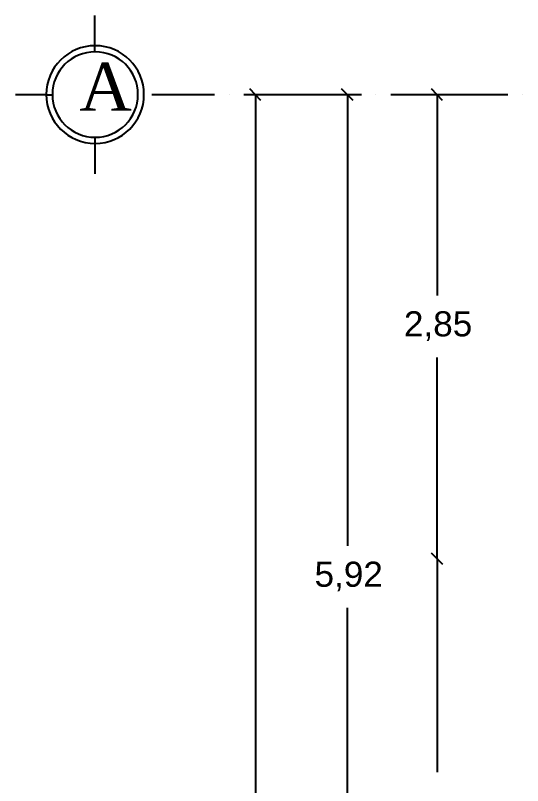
# Model space of a CAD drawing. Header units: millimetres. Extents: x 3504 to 3889, y 1729 to 1927.
# Drawn here: x 3504.1 to 3543, y 1833.2 to 1892.3 of the extents above; entities that cross this region are included whole.
import ezdxf

# ---------------------------------------------------------------- set-up
doc = ezdxf.new("R2010")
doc.units = ezdxf.units.MM
doc.styles.add('Arial$001H0', font='arial.ttf')
doc.styles.add('Dutch801RmBT$001H0', font='')
doc.styles.get('Dutch801RmBT$001H0').set_extended_font_data('Dutch801RmBT')

msp = doc.modelspace()

# ---------------------------------------------------------------- linework, layer by layer
at = {"color": 18, "linetype": 'Continuous', "lineweight": -2, "true_color": 0x000000}
for p, q in [((3510.179, 1890.019), (3510.179, 1892.348)), ((3510.179, 1889.554), (3510.179, 1890.019)), ((3522.921, 1885.828), (3522.074, 1886.717)), ((3529.991, 1885.828), (3529.102, 1886.717)), ((3536.849, 1885.828), (3536.002, 1886.717)), ((3536.849, 1885.828), (3536.002, 1886.717)), ((3506.411, 1886.252), (3504.083, 1886.252)), ((3506.411, 1886.252), (3506.877, 1886.252)), ((3506.411, 1886.252), (3506.877, 1886.252)), ((3519.365, 1886.252), (3514.539, 1886.252)), ((3520.508, 1886.252), (3520.508, 1886.252)), ((3530.626, 1886.252), (3521.609, 1886.252)), ((3522.498, 1886.252), (3522.498, 1813.989)), ((3529.567, 1886.252), (3529.567, 1851.623)), ((3531.726, 1886.252), (3531.726, 1886.252)), ((3541.844, 1886.252), (3532.869, 1886.252)), ((3536.425, 1886.252), (3536.425, 1870.842)), ((3542.987, 1886.252), (3542.987, 1886.252)), ((3510.179, 1882.992), (3510.179, 1882.526)), ((3510.179, 1882.992), (3510.179, 1882.526)), ((3510.179, 1882.526), (3510.179, 1880.198)), ((3536.425, 1850.649), (3536.425, 1866.101)), ((3536.002, 1851.073), (3536.849, 1850.226)), ((3536.849, 1850.226), (3536.002, 1851.073)), ((3536.849, 1850.226), (3536.002, 1851.073)), ((3536.002, 1851.073), (3536.849, 1850.226)), ((3536.425, 1850.649), (3536.425, 1834.266)), ((3529.567, 1812.211), (3529.567, 1846.882))]:
    msp.add_line(p, q, dxfattribs=at)
for points in [[(3510.2, 1890.019), (3508.131, 1890.019), (3506.453, 1888.342), (3506.453, 1886.273)], [(3510.2, 1890.019), (3508.131, 1890.019), (3506.453, 1888.342), (3506.453, 1886.273)], [(3513.946, 1886.273), (3513.946, 1888.342), (3512.269, 1890.019), (3510.2, 1890.019)], [(3513.946, 1886.273), (3513.946, 1888.342), (3512.269, 1890.019), (3510.2, 1890.019)], [(3510.2, 1889.554), (3508.388, 1889.554), (3506.919, 1888.085), (3506.919, 1886.273)], [(3510.2, 1889.554), (3508.388, 1889.554), (3506.919, 1888.085), (3506.919, 1886.273)], [(3513.481, 1886.273), (3513.481, 1888.085), (3512.012, 1889.554), (3510.2, 1889.554)], [(3513.481, 1886.273), (3513.481, 1888.085), (3512.012, 1889.554), (3510.2, 1889.554)], [(3506.453, 1886.273), (3506.453, 1884.204), (3508.131, 1882.526), (3510.2, 1882.526)], [(3506.453, 1886.273), (3506.453, 1884.204), (3508.131, 1882.526), (3510.2, 1882.526)], [(3506.919, 1886.273), (3506.919, 1884.461), (3508.388, 1882.992), (3510.2, 1882.992)], [(3506.919, 1886.273), (3506.919, 1884.461), (3508.388, 1882.992), (3510.2, 1882.992)], [(3510.2, 1882.526), (3512.269, 1882.526), (3513.946, 1884.204), (3513.946, 1886.273)], [(3510.2, 1882.992), (3512.012, 1882.992), (3513.481, 1884.461), (3513.481, 1886.273)], [(3510.2, 1882.526), (3512.269, 1882.526), (3513.946, 1884.204), (3513.946, 1886.273)], [(3510.2, 1882.992), (3512.012, 1882.992), (3513.481, 1884.461), (3513.481, 1886.273)]]:
    msp.add_open_spline(points, degree=3, dxfattribs=at)

# ---------------------------------------------------------------- texts
at = {"color": 18, "true_color": 0x000000}
for s, height, style, p in [('A', 3.685, 'Dutch801RmBT$001H0', (3508.993, 1885.024)), ('2,85', 1.9281, 'Arial$001H0', (3533.885, 1867.71)), ('5,92', 1.9281, 'Arial$001H0', (3527.027, 1848.49))]:
    msp.add_text(s, height=height, dxfattribs=dict(at, style=style)).set_placement(p)

doc.saveas('drawing.dxf')
